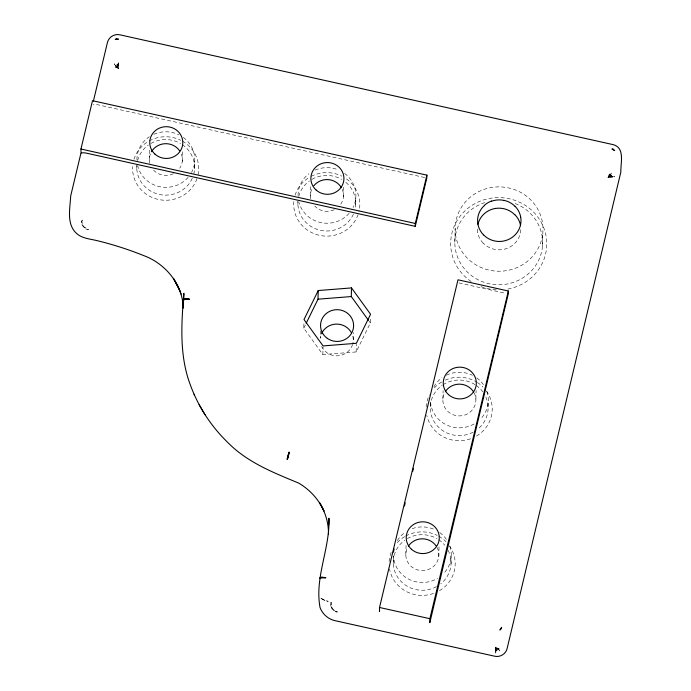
<?xml version="1.0" encoding="UTF-8"?>
<svg xmlns="http://www.w3.org/2000/svg" width="691" height="691" viewBox="0 0 691 691"><rect width="100%" height="100%" fill="white"/><g stroke="black" fill="none" stroke-linecap="round" stroke-linejoin="round"><path stroke-width="0.52" stroke-dasharray="3.46 2.59" d="M355.692 204.562L355.805 197.937M297.89 204.372L297.942 201.392M320.443 330.877L320.296 338.201A16.532 15.876 1.4 0 1 321.151 334.608M353.256 339.894L353.403 332.561M136.766 168.5L136.844 165.581M194.577 168.69L194.767 160.917M370.462 319.095L370.367 322.939L356.15 351.944L322.852 354.561L303.79 328.182L303.954 321.462M322.852 354.561L323.043 346.882M356.15 351.944L356.331 344.256M393.248 563.631L393.438 555.849A28.936 27.787 1.4 0 0 437.584 578.341M454.833 242.239L455.162 228.686M451.05 563.821L451.24 556.039M542.521 246.048L542.85 232.504A43.913 42.168 1.4 0 0 480.219 190.932A43.913 42.168 1.4 0 0 474.156 263.737A43.913 42.168 1.4 0 0 542.85 232.504M310.466 196.106L310.76 184.851M343.47 196.624L343.712 186.95M149.334 159.647L149.619 149.178M182.294 161.34L182.614 149.817M405.807 554.778L406.066 545.354M442.871 399.087L443.095 390.7M438.776 556.462L439.087 544.949M475.874 399.139L476.116 390.51M430.286 406.472L430.467 401.203A28.936 27.787 1.4 0 0 474.639 423.669M488.088 406.671L488.278 401.359M118.23 66.284L118.282 61.49L117.936 66.466L118.541 68.418L115.535 67.105L114.663 66.042L118.541 68.418L118.377 63.814L117.911 64.09L118.541 68.418L114.196 63.84L116.58 67.277L118.463 66.146L118.377 63.814M495.637 651.302L495.464 647.156L499.351 649.099L495.464 647.156L495.741 653.064L496.069 649.03L495.464 647.156L499.826 650.948L497.434 648.193L495.542 649.315L495.637 651.302L496.103 651.095L495.775 649.195M609.082 175.436L612.304 172.802L607.95 177.38L612.252 176.576L612.511 176.991L610.257 177.242L609.082 175.436L610.196 173.432L607.95 177.38L614.644 176.62L607.95 177.38L609.194 174.374M336.552 612.183L332.241 609.065L330.816 605.852L330.877 602.371L331.369 602.302L330.816 605.852L332.241 609.065L334.893 611.44L337.528 612.001C333.036 611.138 330.773 606.612 330.877 602.371M81.573 221.656L82.246 220.014L81.737 223.4L82.272 225.076L85.814 228.989L88.629 229.585L83.896 226.821L81.573 221.656L83.153 226.605L87.463 229.732M303.79 328.182L305.681 324.321M320.831 598.363L328.26 601.42L325.038 600.565L320.831 598.363L325.038 600.565M609.583 176.205L611.578 175.497L607.95 177.38L611.224 174.953L609.402 175.929L610.602 174.02L610.853 174.4M498.392 649.782L498.772 649.523L496.933 648.512L497.831 650.145L495.464 647.156L497.261 650.481L496.648 648.694M115.622 65.455L115.242 65.688L117.073 66.984L116.183 65.118L118.541 68.418L116.753 64.773L117.358 66.811M609.946 176.758L611.924 176.041L609.764 176.481M330.652 604.107L331.119 604.081M610.118 177.026L612.511 176.991M497.434 648.193L498.47 648.236M115.535 67.105L116.58 67.277M424.715 177.544L98.485 104.92A6.202 1.693 13.5 0 0 93.233 104.617M458.971 282.913L506.175 293.425M369.141 321.237L370.367 322.939M496.069 649.03L496.682 650.801L496.354 648.866M117.936 66.466L117.332 64.436L117.651 66.638M471.193 281.531A48.05 46.142 1.4 0 1 468.135 208.112A48.05 46.142 1.4 0 1 542.608 225.067A48.05 46.142 1.4 0 1 505.803 289.408M496.25 289.831A48.05 46.142 1.4 0 1 479.545 286.031M346.493 178.926A33.064 31.751 1.4 0 1 358.992 211.55M358.102 214.581A33.064 31.751 1.4 0 1 319.363 235.303A33.064 31.751 1.4 0 1 293.969 200.304M295.1 195.173A33.064 31.751 1.4 0 1 309.456 177.293M311.183 176.335A33.064 31.751 1.4 0 1 341.855 176.153M352.6 344.446A16.532 15.876 1.4 0 1 337.795 355.813A16.532 15.876 1.4 0 1 321.591 346.329M352.79 336.232A16.532 15.876 1.4 0 1 352.842 343.557M486.429 391.071A33.064 31.751 1.4 0 1 475.529 436.591M470.58 438.794A33.064 31.751 1.4 0 1 426.779 415.343M426.148 406.99A33.064 31.751 1.4 0 1 429.491 394.889M434.337 387.936A33.064 31.751 1.4 0 1 442.776 381.354M445.203 380.154A33.064 31.751 1.4 0 1 476.626 382.045M477.395 382.52A33.064 31.751 1.4 0 1 482.983 387.003M182.329 141.119A33.064 31.751 1.4 0 1 197.868 175.678M196.978 178.71A33.064 31.751 1.4 0 1 159.31 199.656A33.064 31.751 1.4 0 1 132.637 166.522M133.976 159.301A33.064 31.751 1.4 0 1 148.332 141.422M149.265 140.886A33.064 31.751 1.4 0 1 180.731 140.282M449.392 545.735A33.064 31.751 1.4 0 1 438.5 591.246M433.542 593.448A33.064 31.751 1.4 0 1 389.534 568.969M389.119 561.645A33.064 31.751 1.4 0 1 391.158 552.437M397.308 542.599A33.064 31.751 1.4 0 1 404.805 536.544M405.747 536.017A33.064 31.751 1.4 0 1 437.213 535.404M438.811 536.251A33.064 31.751 1.4 0 1 445.945 541.658M515.201 203.534A43.913 42.168 1.4 0 1 532.649 269.464A43.913 42.168 1.4 0 1 461.959 265.569A43.913 42.168 1.4 0 1 486.887 201.971M182.294 144.635A28.936 27.787 1.4 0 1 193.869 173.631M192.262 178.356A28.936 27.787 1.4 0 1 158.939 194.361A28.936 27.787 1.4 0 1 136.801 165.512M137.595 160.588A28.936 27.787 1.4 0 1 148.28 145.11M150.871 143.452A28.936 27.787 1.4 0 1 180.55 143.547M183.322 137.449A28.936 27.787 1.4 0 1 191.562 172.379M188.125 177.354A28.936 27.787 1.4 0 1 159.129 186.579A28.936 27.787 1.4 0 1 137.647 165.659M136.93 159.725A28.936 27.787 1.4 0 1 149.316 136.749M153.825 134.287A28.936 27.787 1.4 0 1 178.926 134.805M345.863 182.364A28.936 27.787 1.4 0 1 354.993 209.503M353.377 214.227A28.936 27.787 1.4 0 1 320.063 230.233A28.936 27.787 1.4 0 1 297.925 201.375M298.719 196.46A28.936 27.787 1.4 0 1 309.404 180.982M311.995 179.323A28.936 27.787 1.4 0 1 341.674 179.418M344.576 173.415A28.936 27.787 1.4 0 1 353.075 207.499M349.145 213.346A28.936 27.787 1.4 0 1 320.598 222.528A28.936 27.787 1.4 0 1 298.97 202.342M298.054 195.432A28.936 27.787 1.4 0 1 308.912 173.709M315.096 170.09A28.936 27.787 1.4 0 1 338.314 169.891M485.799 396.988A28.936 27.787 1.4 0 1 478.181 428.809M473.085 432.212A28.936 27.787 1.4 0 1 434.734 422.624A28.936 27.787 1.4 0 1 442.214 385.284M443.061 384.714A28.936 27.787 1.4 0 1 475.373 384.827M476.22 385.397A28.936 27.787 1.4 0 1 482.767 391.771M486.896 391.529A28.936 27.787 1.4 0 1 480.271 419.29M433.905 386.805A28.936 27.787 1.4 0 1 441.964 377.813M446.369 375.196A28.936 27.787 1.4 0 1 472.411 375.265M476.816 377.908A28.936 27.787 1.4 0 1 483.812 385.215M448.122 550.286A28.936 27.787 1.4 0 1 440.754 583.791M436.496 586.633A28.936 27.787 1.4 0 1 397.981 577.702A28.936 27.787 1.4 0 1 404.762 540.241M407.345 538.583A28.936 27.787 1.4 0 1 437.023 538.678M438.768 539.766A28.936 27.787 1.4 0 1 444.797 545.234M449.867 546.21A28.936 27.787 1.4 0 1 443.216 573.971M397.394 540.578A28.936 27.787 1.4 0 1 404.952 532.459M412.216 528.65A28.936 27.787 1.4 0 1 435.399 529.928M439.796 532.58A28.936 27.787 1.4 0 1 447.327 540.751M520.789 229.637A21.602 20.747 1.4 0 1 520.237 233.688A21.602 20.747 1.4 0 1 513.983 244.173A21.758 20.894 1.4 0 1 502.685 249.546A21.602 20.747 1.4 0 1 483.372 243.258M483.225 243.232A21.758 20.894 1.4 0 1 477.611 232.375M477.801 232.47A21.602 20.747 1.4 0 1 477.516 228.401M342.252 189.386A16.532 15.876 1.4 0 1 338.849 206.523M334.194 209.744A16.532 15.876 1.4 0 1 314.802 206.143M310.846 198.853A16.532 15.876 1.4 0 1 311.9 188.919M437.066 547.505A16.532 15.876 1.4 0 1 422.451 570.576A16.532 15.876 1.4 0 1 407.517 547.643M474.138 392.929A16.532 15.876 1.4 0 1 458.902 415.904A16.532 15.876 1.4 0 1 445.056 392.073M181.362 154.067A16.532 15.876 1.4 0 1 179.738 168.233M173.389 173.717A16.532 15.876 1.4 0 1 153.272 169.831M149.8 163.309A16.532 15.876 1.4 0 1 151.035 152.512"/><path stroke-width="1.04" d="M508.343 291.006L429.88 618.695L429.819 622.66L508.274 293.891L508.343 291.006L457.986 279.803L379.523 607.484L379.471 611.457L379.618 610.455M183.72 299.6L183.875 293.295C181.362 323.803 179.263 355.545 190.293 384.783C198.084 406.282 210.807 425.898 227.175 441.851C246.756 462.21 273.195 472.506 298.642 483.078C309.689 489.53 318.75 499.36 323.975 511.064L319.683 502.936C325.375 512.264 328.683 523.139 328.475 534.108M306.156 323.353L318.007 299.186L318.223 290.54L351.512 287.914L370.575 314.293L356.357 343.297L323.068 345.915L303.997 319.536L318.223 290.54M328.786 524.529L328.942 518.224C330.16 548.473 314.405 577.46 320.045 607.562C322.472 614.04 328.121 619.136 334.91 620.639L494.791 656.234C500.18 657.512 506.097 653.79 507.168 648.322L620.838 172.094C620.518 163.404 625.286 147.788 613.228 144.652L119.793 34.792C114.43 33.539 108.694 37.124 107.442 42.471L93.397 101.111M368.519 320.382L351.296 296.56L351.512 287.914M415.248 226.346L415.317 223.461L426.891 175.134L92.508 100.687L80.942 149.023L81.046 153.229A6.202 1.693 13.5 0 1 86.911 153.247L415.248 226.346L426.822 178.01L426.891 175.134M183.633 299.79L184.316 298.944L186.587 298.564L189.61 299.22L185.24 299.203L183.409 300.214L184.316 298.944L186.527 299.082L186.587 298.564L188.012 299.091L188.082 298.555M287.646 458.902L289.123 452.018L287.067 459.377L288.199 456.673L287.689 456.509L288.631 455.239L288.112 455.067L289.132 453.711L288.596 453.538M80.83 153.635L70.681 196.002C70.136 208.259 66.163 223.996 76.554 233.446C82.134 238.507 89.977 238.896 96.921 240.606C112.763 244.441 128.31 249.408 143.426 255.489C165.339 263.426 182.813 284.398 183.27 308.195M393.395 552.144L394.146 549M404.442 506.011L405.194 502.867M412.726 471.409L413.486 468.265M319.976 578.056L321.661 577.235L325.919 577.771L319.873 578.022L320.693 577.356L324.364 577.443M318.007 299.186L351.296 296.56M80.942 149.023L415.317 223.461M379.523 607.484L429.88 618.695M199.138 404.667L204.994 414.712M179.807 290.738L173.398 278.326L178.848 288.233L181.094 294.133M194.102 394.207L194.542 395.295M321.496 333.753A16.532 15.876 1.4 0 1 336.128 324.105A16.532 15.876 1.4 0 1 351.451 332.777M477.947 224.273A21.611 20.747 1.4 0 1 484.21 213.787A21.758 20.894 1.4 0 1 495.499 208.414M495.43 208.457A21.611 20.747 1.4 0 1 514.752 214.737M514.959 214.728A21.758 20.894 1.4 0 1 520.573 225.586M520.703 217.216A21.611 20.747 1.4 0 1 514.19 235.761A21.758 20.894 1.4 0 1 502.884 241.185A21.602 20.747 1.4 0 1 483.57 234.897M504.197 200.39A21.611 20.747 1.4 0 1 515.14 206.428M484.408 205.486A21.611 20.747 1.4 0 0 477.887 224.031A21.758 20.894 1.4 0 0 483.493 234.88M491.517 201.228A21.611 20.747 1.4 0 1 504.076 200.433M484.365 205.331A21.758 20.894 1.4 0 1 491.543 201.029M515.115 206.298A21.758 20.894 1.4 0 1 520.72 217.138M313.869 185.758A16.532 15.876 1.4 0 1 341.414 187.727M408.467 546.037A16.532 15.876 1.4 0 1 436.09 545.907M445.557 391.296A16.532 15.876 1.4 0 1 473.689 392.125M151.484 151.7A16.532 15.876 1.4 0 1 179.617 150.785M501.606 627.385L501.433 628.456L499.895 630.045L501.606 627.385M116.278 38.972L115.242 39.43L118.481 39.119L116.278 38.972M613.038 149.144L611.915 148.971L614.688 150.621L613.038 149.144M448.528 394.639A16.532 15.876 1.4 0 0 475.9 386.623A16.532 15.876 1.4 0 0 454.937 367.845A16.532 15.876 1.4 0 0 448.528 394.639M411.49 549.293A16.532 15.876 1.4 0 0 438.863 541.286A16.532 15.876 1.4 0 0 417.908 522.508A16.532 15.876 1.4 0 0 411.49 549.293M316.141 190.034A16.532 15.876 1.4 0 0 343.513 182.027A16.532 15.876 1.4 0 0 322.55 163.249A16.532 15.876 1.4 0 0 316.141 190.034M155.017 154.171A16.532 15.876 1.4 0 0 182.389 146.155A16.532 15.876 1.4 0 0 161.426 127.377A16.532 15.876 1.4 0 0 155.017 154.171M327.292 338.34A16.532 15.876 1.4 0 0 353.507 327.327A16.532 15.876 1.4 0 0 330.428 311.01A16.532 15.876 1.4 0 0 327.292 338.34"/></g></svg>
